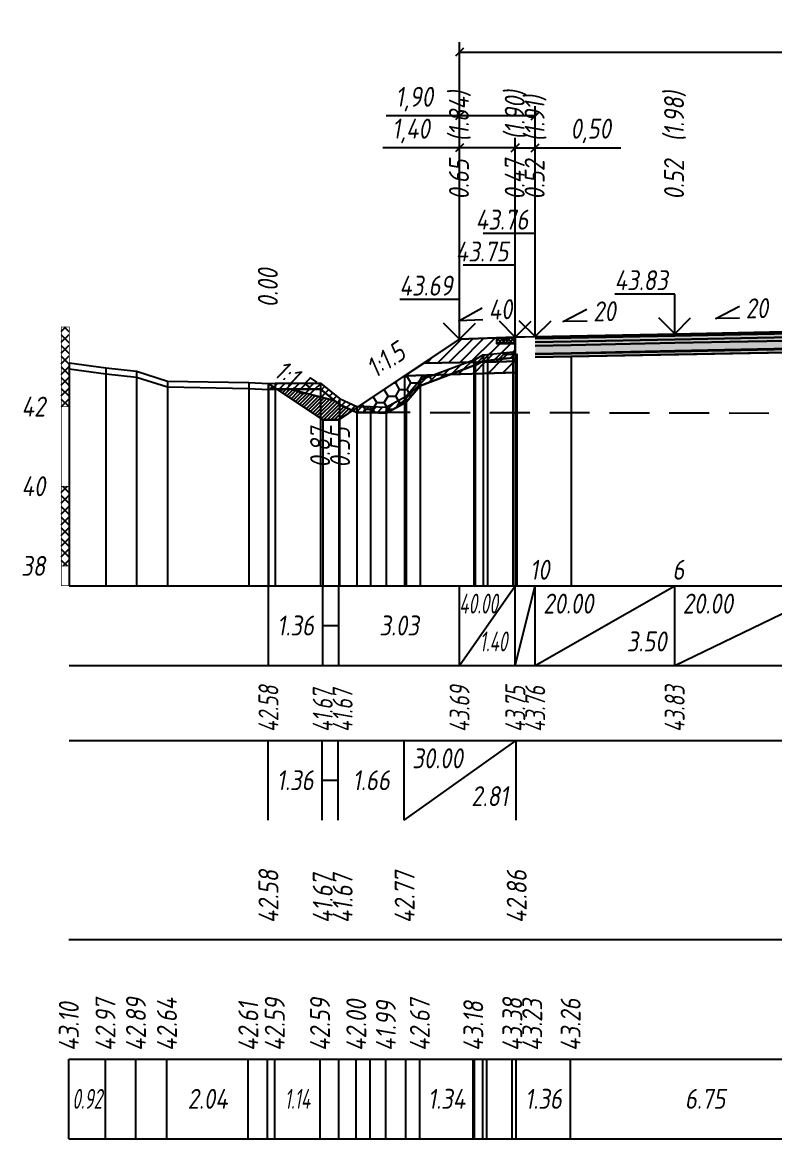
# Model space of a CAD drawing. Extents: x -717 to 1451, y -133302 to 233.
# Drawn here: x -475.5 to -381, y -113636.2 to -113496.1 of the extents above; entities that cross this region are included whole.
import ezdxf
from ezdxf.enums import TextEntityAlignment as Align

# ---------------------------------------------------------------- set-up
doc = ezdxf.new("R2010")
doc.units = 0
doc.linetypes.add('штриховая', pattern=[0.75, 0.5, -0.25])
for name, color, linetype in [('Интерполированный поперечник', 2, 'Continuous'), ('Код_510', 7, 'Continuous'), ('Код_514', 1, 'Continuous'), ('Код_516', 1, 'Continuous'), ('Контур_0', 7, 'Continuous'), ('Контур_2521', 7, 'Continuous'), ('Контур_2564', 7, 'Continuous'), ('Контур_2660', 7, 'Continuous'), ('Контур_2665', 7, 'Continuous'), ('Контур_400', 7, 'Continuous'), ('Контур_508', 7, 'Continuous'), ('Контур_512', 7, 'Continuous'), ('Контур_513', 7, 'Continuous'), ('Контур_818', 7, 'Continuous'), ('Красный поперечник', 1, 'Continuous'), ('Линейка абсолютных высот', 7, 'Continuous'), ('Объём_2501', 7, 'Continuous'), ('Объём_2564', 7, 'Continuous'), ('Объём_2650', 7, 'Continuous'), ('Объём_2660', 7, 'Continuous'), ('Объём_2661', 7, 'Continuous'), ('Объём_2663', 7, 'Continuous'), ('Объём_2664', 7, 'Continuous'), ('Объём_2665', 7, 'Continuous'), ('Объём_2666', 7, 'Continuous'), ('Объём_2753', 7, 'Continuous'), ('Откосы', 7, 'Continuous'), ('Отметки покрытия', 7, 'Continuous'), ('Рабочие отметки', 7, 'Continuous'), ('Рабочие отметки доп.', 7, 'Continuous'), ('Слои выравнивания', 7, 'Continuous'), ('Таблица', 7, 'Continuous'), ('Уклоны проезжей части', 7, 'Continuous'), ('Черный поперечник', 3, 'Continuous')]:
    doc.layers.add(name, color=color, linetype=linetype)
for name, color, linetype, true_color in [('Контур_2540', 2, 'Continuous', 0xffff00), ('Контур_2560', 2, 'Continuous', 0xffff00), ('Контур_2561', 7, 'Continuous', 0xff8040), ('Контур_2562', 3, 'Continuous', 0x00ff00), ('Контур_2563', 7, 'Continuous', 0xff8000), ('Контур_2570', 7, 'Continuous', 0x80ff00), ('Контур_2725', 7, 'Continuous', 0x323232), ('Контур_2736', 4, 'Continuous', 0x00ffff), ('Контур_2737', 4, 'Continuous', 0x00ffff), ('Контур_2738', 4, 'Continuous', 0x00ffff), ('Контур_2739', 4, 'Continuous', 0x00ffff), ('Контур_2741', 4, 'Continuous', 0x00ffff), ('Контур_2742', 4, 'Continuous', 0x00ffff), ('Контур_2743', 4, 'Continuous', 0x00ffff), ('Контур_2744', 7, 'Continuous', 0xa4ffff), ('Контур_2745', 7, 'Continuous', 0xa4ffff), ('Контур_2747', 4, 'Continuous', 0x00ffff), ('Контур_2748', 4, 'Continuous', 0x00ffff), ('Контур_2749', 4, 'Continuous', 0x00ffff), ('Контур_2750', 4, 'Continuous', 0x00ffff), ('Контур_2751', 4, 'Continuous', 0x00ffff), ('Контур_2752', 4, 'Continuous', 0x00ffff), ('Контур_2760', 7, 'Continuous', 0x323232), ('Контур_2761', 7, 'Continuous', 0x323232), ('Контур_2762', 7, 'Continuous', 0x323232), ('Контур_2763', 7, 'Continuous', 0x323232), ('Контур_2764', 7, 'Continuous', 0x323232), ('Контур_2765', 7, 'Continuous', 0x323232), ('Контур_402', 7, 'Continuous', 0xff6464), ('Контур_703', 4, 'Continuous', 0x00ffff), ('Контур_705', 4, 'Continuous', 0x00ffff), ('Контур_707', 4, 'Continuous', 0x00ffff), ('Контур_720', 131, 'Continuous', 0xaaffff), ('Объём_2500', 7, 'Continuous', 0xc0c0c0), ('Объём_2520', 7, 'Continuous', 0x80ffff), ('Объём_2540', 2, 'Continuous', 0xffff00), ('Объём_2560', 2, 'Continuous', 0xffff00), ('Объём_2561', 7, 'Continuous', 0xff8040), ('Объём_2562', 3, 'Continuous', 0x00ff00), ('Объём_2563', 7, 'Continuous', 0xff8000), ('Объём_2570', 7, 'Continuous', 0x80ff00), ('Объём_2600', 7, 'Continuous', 0x808000), ('Объём_2620', 2, 'Continuous', 0xffff00), ('Объём_2746', 2, 'Continuous', 0xffff00)]:
    doc.layers.add(name, color=color, linetype=linetype, true_color=true_color)
doc.styles.get("Standard").update_dxf_attribs({"font": 'txt', "height": 2.5})
doc.styles.add('М', font='romand.shx', dxfattribs={"width": 0.8, "oblique": 10, "height": 2.5})
doc.dimstyles.new('ISO-25', dxfattribs={"dimtxt": 2.5, "dimasz": 2.5, "dimexe": 1.25, "dimexo": 0.625, "dimtad": 1, "dimtxsty": 'Standard', "dimcen": 2.5, "dimadec": 0, "dimazin": 0, "dimtfac": 1, "dimtmove": 0, "dimatfit": 3, "dimfxl": 1, "dimarcsym": 0})
pattern_1 = [(45.0000013, (-549.5837, -16.7938), (-0.6735192404, 0.673519211), []), (135.0000003, (-549.5837, -16.7938), (-0.673519222, -0.67351923), [])]
pattern_2 = [(45, (-549.5837, -16.7938), (-0.898025612, 0.898025612), [])]
pattern_3 = [(0, (-549.5837, -16.79384), (1.42875, 0.8248891935), [0.9525, -1.905]), (120, (-549.5837, -16.79384), (-1.428749997, 0.824889199), [0.9525, -1.905]), (60, (-549.5837, -16.79384), (3e-09, 1.6497783924), [-1.905, 0.9525])]

# ---------------------------------------------------------------- blocks, each defined once
blk = doc.blocks.new('_Oblique')
at = {"color": 0, "linetype": 'ByBlock', "lineweight": -2}
blk.add_line((-0.5, -0.5), (0.5, 0.5), dxfattribs=at)
blk = doc.blocks.new('*D2337')
at = {"color": 0, "lineweight": -2, "transparency": 16777216}
for p, q in [((-420.6, -113535.3), (-420.6, -113510.58)), ((-413.6, -113535.02), (-413.6, -113510.58)), ((-420.6, -113511.83), (-430.23, -113511.83)), ((-413.6, -113511.83), (-420.6, -113511.83))]:
    blk.add_line(p, q, dxfattribs=at)
at = {"layer": 'Defpoints', "color": 0, "transparency": 16777216}
for p in [(-413.6, -113511.83), (-420.6, -113535.92), (-413.6, -113535.64)]:
    blk.add_point(p, dxfattribs=at)
at = {"color": 0, "lineweight": -2, "transparency": 16777216, "rotation": 180}
blk.add_blockref('_Oblique', (-420.6, -113511.83), dxfattribs=at)
at = {"color": 0, "lineweight": -2, "transparency": 16777216}
blk.add_blockref('_Oblique', (-413.6, -113511.83), dxfattribs=at)
at = {"color": 0, "transparency": 16777216, "insert": (-426.69, -113509.71), "char_height": 2.5, "width": 8.75, "attachment_point": 5, "style": 'М'}
blk.add_mtext('1,40', dxfattribs=at)
blk = doc.blocks.new('*D2339')
at = {"color": 0, "lineweight": -2, "transparency": 16777216}
for p, q in [((-413.6, -113535.02), (-413.6, -113510.58)), ((-411.1, -113534.97), (-411.1, -113510.58)), ((-413.6, -113511.83), (-411.1, -113511.83)), ((-411.1, -113511.83), (-400.37, -113511.83))]:
    blk.add_line(p, q, dxfattribs=at)
at = {"layer": 'Defpoints', "color": 0, "transparency": 16777216}
for p in [(-411.1, -113511.83), (-411.1, -113535.59), (-413.6, -113535.64)]:
    blk.add_point(p, dxfattribs=at)
at = {"color": 0, "lineweight": -2, "transparency": 16777216, "rotation": 180}
blk.add_blockref('_Oblique', (-413.6, -113511.83), dxfattribs=at)
at = {"color": 0, "lineweight": -2, "transparency": 16777216}
blk.add_blockref('_Oblique', (-411.1, -113511.83), dxfattribs=at)
at = {"color": 0, "transparency": 16777216, "insert": (-404.13, -113509.71), "char_height": 2.5, "width": 9.1667, "attachment_point": 5, "style": 'М'}
blk.add_mtext('0,50', dxfattribs=at)
blk = doc.blocks.new('*D2342')
at = {"color": 0, "lineweight": -2, "transparency": 16777216}
for p, q in [((-420.6, -113535.3), (-420.6, -113506.58)), ((-411.1, -113534.97), (-411.1, -113506.58)), ((-420.6, -113507.83), (-429.81, -113507.83)), ((-411.1, -113507.83), (-420.6, -113507.83))]:
    blk.add_line(p, q, dxfattribs=at)
at = {"layer": 'Defpoints', "color": 0, "transparency": 16777216}
for p in [(-411.1, -113507.83), (-411.1, -113535.59), (-420.6, -113535.92)]:
    blk.add_point(p, dxfattribs=at)
at = {"color": 0, "lineweight": -2, "transparency": 16777216, "rotation": 180}
blk.add_blockref('_Oblique', (-420.6, -113507.83), dxfattribs=at)
at = {"color": 0, "lineweight": -2, "transparency": 16777216}
blk.add_blockref('_Oblique', (-411.1, -113507.83), dxfattribs=at)
at = {"color": 0, "transparency": 16777216, "insert": (-426.27, -113505.71), "char_height": 2.5, "width": 8.75, "attachment_point": 5, "style": 'М'}
blk.add_mtext('1,90', dxfattribs=at)
blk = doc.blocks.new('*D2343')
at = {"color": 0, "lineweight": -2, "transparency": 16777216}
for p, q in [((-420.6, -113535.3), (-420.6, -113498.58)), ((-313.4, -113535.69), (-313.4, -113498.58)), ((-420.6, -113499.83), (-313.4, -113499.83))]:
    blk.add_line(p, q, dxfattribs=at)
at = {"layer": 'Defpoints', "color": 0, "transparency": 16777216}
for p in [(-313.4, -113499.83), (-420.6, -113535.92), (-313.4, -113536.32)]:
    blk.add_point(p, dxfattribs=at)
at = {"color": 0, "lineweight": -2, "transparency": 16777216, "rotation": 180}
blk.add_blockref('_Oblique', (-420.6, -113499.83), dxfattribs=at)
at = {"color": 0, "lineweight": -2, "transparency": 16777216}
blk.add_blockref('_Oblique', (-313.4, -113499.83), dxfattribs=at)
at = {"color": 0, "transparency": 16777216, "insert": (-367, -113497.71), "char_height": 2.5, "width": 11.6667, "attachment_point": 5, "style": 'М'}
blk.add_mtext('21,44', dxfattribs=at)

msp = doc.modelspace()

# ---------------------------------------------------------------- hatches: boundary and pattern name
h = msp.add_hatch()
h.set_pattern_fill('ANSI37', color=256, scale=0.1)
h.set_pattern_definition([(45, (-414.84806, -113535.87803), (-0.22451, 0.22451), []), (135, (-414.84806, -113535.87803), (-0.22451, -0.22451), [])])
h.paths.add_polyline_path([(-415.947, -113535.672), (-415.947, -113536.378), (-413.598, -113536.381), (-413.598, -113535.578), (-414.848, -113535.878)])
at = {"layer": 'Линейка абсолютных высот'}
h = msp.add_hatch(dxfattribs=at)
h.set_pattern_fill('ANSI37', scale=0.3, style=0)
h.set_pattern_definition(pattern_1)
h.paths.add_polyline_path([(-469.584, -113544.312), (-469.584, -113534.312), (-470.584, -113534.312), (-470.584, -113544.312)])
h = msp.add_hatch(dxfattribs=at)
h.set_pattern_fill('ANSI37', scale=0.3, style=0)
h.set_pattern_definition(pattern_1)
h.paths.add_polyline_path([(-469.584, -113564.312), (-469.584, -113554.312), (-470.584, -113554.312), (-470.584, -113564.312)])
at = {"layer": 'Объём_2563'}
h = msp.add_hatch(dxfattribs=at)
h.set_pattern_fill('ANSI31', color=256, scale=0.3)
h.set_pattern_definition([(45, (-549.5837, -16.7938), (-0.673519209, 0.673519209), [])])
h.paths.add_polyline_path([(-420.598, -113535.858), (-415.947, -113535.672), (-415.948, -113536.378), (-413.598, -113536.381), (-413.598, -113537.728), (-415.098, -113537.758), (-416.016, -113538.676), (-425.098, -113538.858)])
at = {"layer": 'Объём_2570'}
h = msp.add_hatch(dxfattribs=at)
h.set_pattern_fill('ANSI31', color=256, scale=0.2)
h.set_pattern_definition([(45, (-549.5837, -16.79384), (-0.449012806, 0.449012806), [])])
h.paths.add_polyline_path([(-413.425, -113538.929), (-413.925, -113538.179), (-417.103, -113538.529), (-417.642, -113538.58), (-418.654, -113539.155), (-418.82, -113539.173), (-425.53, -113541.7), (-427.293, -113543.748), (-429.788, -113545.124), (-431.774, -113545.043), (-433.506, -113545.068), (-435.679, -113544.065), (-438.054, -113542.118), (-443.737, -113542.118), (-444.584, -113542.179), (-444.584, -113541.429), (-443.737, -113541.368), (-438.054, -113541.368), (-435.679, -113543.315), (-433.506, -113544.318), (-431.774, -113544.293), (-429.788, -113544.374), (-427.293, -113542.998), (-425.53, -113540.95), (-418.82, -113538.423), (-418.654, -113538.405), (-417.642, -113537.83), (-417.103, -113537.779), (-413.925, -113537.429), (-413.425, -113538.179), (-413.425, -113538.019)])
at = {"layer": 'Объём_2600'}
h = msp.add_hatch(dxfattribs=at)
h.set_pattern_fill('ANSI31', color=6, scale=0.4)
h.set_pattern_definition(pattern_2)
h.paths.add_polyline_path([(-413.425, -113540.03), (-421.762, -113540.28), (-418.82, -113539.173), (-418.654, -113539.155), (-417.642, -113538.58), (-417.103, -113538.529), (-413.925, -113538.179), (-413.425, -113538.929)])
h = msp.add_hatch(dxfattribs=at)
h.set_pattern_fill('HONEY', color=5, scale=0.3)
h.set_pattern_definition(pattern_3)
h.paths.add_polyline_path([(-425.53, -113541.7), (-427.293, -113543.748), (-429.788, -113545.124), (-431.774, -113545.043), (-433.506, -113545.068), (-434.042, -113544.821), (-427.489, -113540.452), (-421.762, -113540.28)])
h = msp.add_hatch(dxfattribs=at)
h.set_pattern_fill('HONEY', color=5, scale=0.3)
h.set_pattern_definition(pattern_3)
h.paths.add_polyline_path([(-443.737, -113542.118), (-444.584, -113542.179), (-444.584, -113541.429), (-443.55, -113542.118)])
h = msp.add_hatch(dxfattribs=at)
h.set_pattern_fill('ANSI31', color=6, scale=0.4)
h.set_pattern_definition(pattern_2)
h.paths.add_polyline_path([(-438.054, -113542.118), (-436.32, -113543.539), (-441.886, -113542.118)])
at = {"layer": 'Объём_2620'}
h = msp.add_hatch(dxfattribs=at)
h.set_pattern_fill('ANSI31', color=2, scale=0.1)
h.set_pattern_definition([(45, (-549.58368, -16.79384), (-0.224506403, 0.224506403), [])])
h.paths.add_polyline_path([(-435.769, -113545.972), (-437.769, -113545.972), (-443.55, -113542.118), (-441.886, -113542.118), (-436.32, -113543.539), (-435.679, -113544.065), (-434.042, -113544.821)])
at = {"layer": 'Слои выравнивания'}
for color, points in [(2, [(-411.098, -113535.528), (-411.098, -113535.778), (-372.848, -113535.013), (-372.848, -113534.763)]), (3, [(-411.098, -113535.778), (-411.098, -113536.228), (-372.848, -113535.463), (-372.848, -113535.013)]), (4, [(-411.098, -113536.228), (-411.098, -113536.678), (-372.848, -113535.913), (-372.848, -113535.463)]), (5, [(-411.098, -113536.678), (-411.098, -113537.678), (-372.848, -113536.913), (-372.848, -113535.913)]), (7, [(-411.098, -113537.678), (-411.098, -113537.728), (-372.848, -113536.963), (-372.848, -113536.913)]), (6, [(-411.098, -113537.728), (-411.098, -113538.124), (-406.606, -113538.019), (-372.848, -113537.411), (-372.848, -113536.963)])]:
    msp.add_hatch(color=color, dxfattribs=at).paths.add_polyline_path(points)

# ---------------------------------------------------------------- linework, layer by layer
msp.add_lwpolyline([(-415.947, -113535.672), (-415.947, -113536.378), (-413.598, -113536.381), (-413.598, -113535.578), (-414.848, -113535.878), (-415.947, -113535.672)])
at = {"layer": 'Интерполированный поперечник', "linetype": 'штриховая', "ltscale": 10, "flags": 128}
msp.add_lwpolyline([(-431.777, -113545.021), (-275.65, -113545.319)], dxfattribs=at)
at = {"layer": 'Код_510'}
for p, q in [((-469.638, -113636.215), (-469.638, -113626.215)), ((-465.037, -113636.215), (-465.037, -113626.215)), ((-461.213, -113636.215), (-461.213, -113626.215)), ((-457.32, -113636.215), (-457.32, -113626.215)), ((-447.111, -113636.215), (-447.111, -113626.215)), ((-444.692, -113636.215), (-444.692, -113626.215)), ((-443.791, -113636.215), (-443.791, -113626.215)), ((-438.109, -113636.215), (-438.109, -113626.215)), ((-435.733, -113636.215), (-435.733, -113626.215)), ((-433.561, -113636.215), (-433.561, -113626.215)), ((-431.829, -113636.215), (-431.829, -113626.215)), ((-429.843, -113636.215), (-429.843, -113626.215)), ((-427.347, -113636.215), (-427.347, -113626.215)), ((-425.584, -113636.215), (-425.584, -113626.215)), ((-418.874, -113636.215), (-418.874, -113626.215)), ((-418.709, -113636.215), (-418.709, -113626.215)), ((-417.697, -113636.215), (-417.697, -113626.215)), ((-417.158, -113636.215), (-417.158, -113626.215)), ((-413.979, -113636.215), (-413.979, -113626.215)), ((-413.479, -113636.215), (-413.479, -113626.215)), ((-406.66, -113636.215), (-406.66, -113626.215))]:
    msp.add_line(p, q, dxfattribs=at)
at = {"layer": 'Код_514'}
for p, q in [((-444.584, -113576.794), (-444.584, -113566.794)), ((-437.769, -113576.794), (-437.769, -113566.794)), ((-435.769, -113576.794), (-435.769, -113566.794)), ((-420.598, -113576.794), (-420.598, -113566.794)), ((-420.598, -113576.794), (-413.598, -113566.794)), ((-413.598, -113576.794), (-413.598, -113566.794)), ((-413.598, -113576.794), (-411.098, -113566.794)), ((-411.098, -113576.794), (-411.098, -113566.794)), ((-411.098, -113576.794), (-393.598, -113566.794)), ((-393.598, -113576.794), (-393.598, -113566.794)), ((-393.598, -113576.794), (-372.848, -113566.794)), ((-437.769, -113571.794), (-435.769, -113571.794))]:
    msp.add_line(p, q, dxfattribs=at)
at = {"layer": 'Код_516'}
for p, q in [((-444.638, -113596.215), (-444.638, -113586.215)), ((-437.823, -113596.215), (-437.823, -113586.215)), ((-435.823, -113596.215), (-435.823, -113586.215)), ((-427.544, -113596.215), (-427.544, -113586.215)), ((-427.544, -113596.215), (-413.479, -113586.215)), ((-413.479, -113596.215), (-413.479, -113586.215)), ((-437.823, -113591.215), (-435.823, -113591.215))]:
    msp.add_line(p, q, dxfattribs=at)
at = {"layer": 'Контур_0', "flags": 128}
for points in [[(-420.598, -113535.858), (-433.283, -113544.315), (-433.283, -113544.315), (-433.283, -113544.315), (-433.283, -113544.315), (-433.283, -113544.315), (-433.283, -113544.315), (-433.283, -113544.315), (-433.283, -113544.315), (-433.283, -113544.315), (-433.283, -113544.315), (-433.283, -113544.315), (-433.283, -113544.315), (-433.283, -113544.315), (-433.283, -113544.315), (-435.769, -113545.972), (-437.769, -113545.972), (-444.584, -113541.429), (-444.584, -113541.429), (-444.584, -113541.429), (-444.584, -113541.429), (-444.584, -113541.429), (-444.584, -113541.429), (-444.584, -113541.429), (-444.584, -113541.429), (-444.584, -113541.429), (-444.584, -113541.429), (-444.584, -113541.429), (-444.584, -113541.429), (-444.584, -113541.429)], [(-420.598, -113535.858), (-433.283, -113544.315), (-433.283, -113544.315), (-433.283, -113544.315), (-433.283, -113544.315), (-433.283, -113544.315), (-433.283, -113544.315), (-433.283, -113544.315), (-433.283, -113544.315), (-433.283, -113544.315), (-433.283, -113544.315), (-433.283, -113544.315), (-433.283, -113544.315), (-433.283, -113544.315), (-433.283, -113544.315), (-435.769, -113545.972)], [(-425.098, -113538.858), (-416.016, -113538.676), (-415.098, -113537.758), (-413.598, -113537.728)], [(-415.098, -113537.758), (-413.425, -113537.725), (-413.425, -113538.625), (-416.016, -113538.676), (-415.098, -113537.758), (-415.098, -113537.758)]]:
    msp.add_lwpolyline(points, dxfattribs=at)
at = {"layer": 'Контур_2521', "color": 250, "flags": 128}
msp.add_lwpolyline([(-415.557, -113538.217), (-413.425, -113538.175)], dxfattribs=at)
at = {"layer": 'Контур_2540', "flags": 128}
msp.add_lwpolyline([(-416.016, -113538.676), (-413.425, -113538.625), (-413.425, -113540.03), (-427.489, -113540.452), (-425.098, -113538.858), (-416.016, -113538.676), (-416.016, -113538.676)], dxfattribs=at)
at = {"layer": 'Контур_2560', "flags": 128}
msp.add_lwpolyline([(-420.598, -113535.858), (-420.598, -113535.858), (-420.598, -113535.858), (-413.598, -113535.578)], dxfattribs=at)
at = {"layer": 'Контур_2561', "flags": 128}
msp.add_lwpolyline([(-413.598, -113535.578), (-413.598, -113535.578), (-420.598, -113535.858), (-420.598, -113535.858), (-413.598, -113535.578)], dxfattribs=at)
at = {"layer": 'Контур_2562', "flags": 128}
msp.add_lwpolyline([(-420.598, -113535.858), (-420.598, -113535.858), (-420.598, -113535.858), (-420.598, -113535.858), (-420.598, -113535.858)], dxfattribs=at)
at = {"layer": 'Контур_2563', "flags": 128}
msp.add_lwpolyline([(-420.598, -113535.858), (-413.598, -113535.578), (-413.598, -113537.728), (-415.098, -113537.758), (-416.016, -113538.676), (-425.098, -113538.858), (-420.598, -113535.858), (-420.598, -113535.858)], dxfattribs=at)
at = {"layer": 'Контур_2564', "flags": 128}
msp.add_lwpolyline([(-420.598, -113535.858), (-413.598, -113535.578)], dxfattribs=at)
at = {"layer": 'Контур_2570', "flags": 128}
msp.add_lwpolyline([(-469.584, -113539.576), (-464.982, -113540.21), (-461.159, -113540.635), (-457.265, -113541.85), (-447.057, -113542.026), (-444.638, -113542.182), (-443.737, -113542.118), (-438.054, -113542.118), (-435.679, -113544.065), (-433.506, -113545.068), (-431.774, -113545.043), (-429.788, -113545.124), (-427.293, -113543.748), (-425.53, -113541.7), (-418.82, -113539.173), (-418.654, -113539.155), (-417.642, -113538.58), (-417.642, -113538.58), (-417.103, -113538.529), (-413.925, -113538.179), (-413.425, -113538.929)], dxfattribs=at)
at = {"layer": 'Контур_2660', "flags": 128}
msp.add_lwpolyline([(-427.489, -113540.452), (-413.425, -113540.03)], dxfattribs=at)
at = {"layer": 'Контур_2665', "flags": 128}
msp.add_lwpolyline([(-420.598, -113535.858), (-420.598, -113535.858)], dxfattribs=at)
at = {"layer": 'Контур_2725', "flags": 128}
msp.add_lwpolyline([(-411.098, -113538.124), (-406.606, -113538.019), (-393.598, -113537.785), (-372.848, -113537.411), (-363.765, -113537.247), (-356.44, -113537.416), (-352.098, -113537.506), (-334.598, -113537.868), (-331.073, -113537.941), (-331.069, -113537.941)], dxfattribs=at)
at = {"layer": 'Контур_2736', "flags": 128}
for points in [[(-420.598, -113535.858), (-433.283, -113544.315)], [(-433.283, -113544.315), (-435.769, -113545.972)]]:
    msp.add_lwpolyline(points, dxfattribs=at)
at = {"layer": 'Контур_2737', "flags": 128}
msp.add_lwpolyline([(-433.283, -113544.315), (-433.283, -113544.315)], dxfattribs=at)
at = {"layer": 'Контур_2738', "flags": 128}
msp.add_lwpolyline([(-433.283, -113544.315), (-433.283, -113544.315)], dxfattribs=at)
at = {"layer": 'Контур_2739', "flags": 128}
msp.add_lwpolyline([(-433.283, -113544.315), (-433.283, -113544.315)], dxfattribs=at)
at = {"layer": 'Контур_2741', "flags": 128}
msp.add_lwpolyline([(-444.584, -113541.429), (-444.584, -113541.429)], dxfattribs=at)
at = {"layer": 'Контур_2742', "flags": 128}
msp.add_lwpolyline([(-444.584, -113541.429), (-444.584, -113541.429)], dxfattribs=at)
at = {"layer": 'Контур_2743', "flags": 128}
msp.add_lwpolyline([(-444.584, -113541.429), (-444.584, -113541.429)], dxfattribs=at)
at = {"layer": 'Контур_2744', "flags": 128}
msp.add_lwpolyline([(-444.584, -113541.429), (-444.584, -113541.429)], dxfattribs=at)
msp.add_lwpolyline([(-444.584, -113541.429), (-444.584, -113541.429)], dxfattribs=at)
msp.add_lwpolyline([(-444.584, -113541.429), (-444.584, -113541.429)], dxfattribs=at)
msp.add_lwpolyline([(-444.584, -113541.429), (-444.584, -113541.429)], dxfattribs=at)
msp.add_lwpolyline([(-444.584, -113541.429), (-444.584, -113541.429)], dxfattribs=at)
msp.add_lwpolyline([(-444.584, -113541.429), (-444.584, -113541.429)], dxfattribs=at)
at = {"layer": 'Контур_2745', "flags": 128}
msp.add_lwpolyline([(-433.283, -113544.315), (-433.283, -113544.315)], dxfattribs=at)
msp.add_lwpolyline([(-433.283, -113544.315), (-433.283, -113544.315)], dxfattribs=at)
msp.add_lwpolyline([(-433.283, -113544.315), (-433.283, -113544.315)], dxfattribs=at)
msp.add_lwpolyline([(-433.283, -113544.315), (-433.283, -113544.315)], dxfattribs=at)
msp.add_lwpolyline([(-433.283, -113544.315), (-433.283, -113544.315)], dxfattribs=at)
msp.add_lwpolyline([(-433.283, -113544.315), (-433.283, -113544.315)], dxfattribs=at)
at = {"layer": 'Контур_2747', "flags": 128}
msp.add_lwpolyline([(-433.283, -113544.315), (-433.283, -113544.315)], dxfattribs=at)
at = {"layer": 'Контур_2748', "flags": 128}
msp.add_lwpolyline([(-433.283, -113544.315), (-433.283, -113544.315)], dxfattribs=at)
at = {"layer": 'Контур_2749', "flags": 128}
msp.add_lwpolyline([(-433.283, -113544.315), (-433.283, -113544.315)], dxfattribs=at)
at = {"layer": 'Контур_2750', "flags": 128}
msp.add_lwpolyline([(-444.584, -113541.429), (-444.584, -113541.429)], dxfattribs=at)
at = {"layer": 'Контур_2751', "flags": 128}
msp.add_lwpolyline([(-444.584, -113541.429), (-444.584, -113541.429)], dxfattribs=at)
at = {"layer": 'Контур_2752', "flags": 128}
msp.add_lwpolyline([(-444.584, -113541.429), (-444.584, -113541.429)], dxfattribs=at)
at = {"layer": 'Контур_2760', "flags": 128}
msp.add_lwpolyline([(-413.425, -113535.575), (-411.098, -113535.528), (-406.606, -113535.438), (-393.598, -113535.178), (-372.848, -113534.763), (-363.765, -113534.945), (-356.44, -113535.091), (-352.098, -113535.178), (-334.598, -113535.528), (-331.073, -113535.599), (-328.573, -113535.649)], dxfattribs=at)
at = {"layer": 'Контур_2761', "flags": 128}
msp.add_lwpolyline([(-411.098, -113535.778), (-406.606, -113535.688), (-393.598, -113535.428), (-372.848, -113535.013), (-363.765, -113535.195), (-356.44, -113535.341), (-352.098, -113535.428), (-334.598, -113535.778), (-331.073, -113535.849), (-331.069, -113535.849)], dxfattribs=at)
at = {"layer": 'Контур_2762', "flags": 128}
msp.add_lwpolyline([(-411.098, -113536.228), (-406.606, -113536.138), (-393.598, -113535.878), (-372.848, -113535.463), (-363.765, -113535.645), (-356.44, -113535.791), (-352.098, -113535.878), (-334.598, -113536.228), (-331.073, -113536.299), (-331.069, -113536.299)], dxfattribs=at)
at = {"layer": 'Контур_2763', "flags": 128}
msp.add_lwpolyline([(-411.098, -113536.678), (-406.606, -113536.588), (-393.598, -113536.328), (-372.848, -113535.913), (-363.765, -113536.095), (-356.44, -113536.241), (-352.098, -113536.328), (-334.598, -113536.678), (-331.073, -113536.749), (-331.069, -113536.749)], dxfattribs=at)
at = {"layer": 'Контур_2764', "flags": 128}
msp.add_lwpolyline([(-411.098, -113537.678), (-406.606, -113537.588), (-393.598, -113537.328), (-372.848, -113536.913), (-363.765, -113537.095), (-356.44, -113537.241), (-352.098, -113537.328), (-334.598, -113537.678), (-331.073, -113537.749), (-331.069, -113537.749)], dxfattribs=at)
at = {"layer": 'Контур_2765', "flags": 128}
msp.add_lwpolyline([(-411.098, -113537.728), (-406.606, -113537.638), (-393.598, -113537.378), (-372.848, -113536.963), (-363.765, -113537.145), (-356.44, -113537.291), (-352.098, -113537.378), (-334.598, -113537.728), (-331.073, -113537.799), (-331.069, -113537.799)], dxfattribs=at)
at = {"layer": 'Контур_400', "flags": 128}
msp.add_lwpolyline([(-413.598, -113535.578), (-411.098, -113535.528), (-411.098, -113535.528), (-411.098, -113535.528), (-411.098, -113535.528), (-411.098, -113535.528), (-411.098, -113535.528), (-393.598, -113535.178), (-372.848, -113534.763)], dxfattribs=at)
at = {"layer": 'Контур_402', "flags": 128}
for points in [[(-411.098, -113538.124), (-406.606, -113538.019), (-372.848, -113537.411), (-363.765, -113537.247), (-356.44, -113537.416), (-331.069, -113537.941)], [(-427.489, -113540.452), (-413.598, -113540.036)]]:
    msp.add_lwpolyline(points, dxfattribs=at)
at = {"layer": 'Контур_508', "flags": 128}
for points in [[(-411.098, -113538.124), (-406.606, -113538.019), (-372.848, -113537.411), (-363.765, -113537.247), (-356.44, -113537.416), (-331.069, -113537.941)], [(-444.584, -113541.429), (-437.769, -113545.972), (-435.769, -113545.972), (-427.489, -113540.452), (-413.598, -113540.036)]]:
    msp.add_lwpolyline(points, dxfattribs=at)
at = {"layer": 'Контур_512', "flags": 128}
msp.add_lwpolyline([(-444.584, -113541.429), (-437.769, -113545.972), (-435.769, -113545.972), (-427.489, -113540.452), (-413.425, -113540.03)], dxfattribs=at)
at = {"layer": 'Контур_513', "flags": 128}
for points in [[(-411.098, -113538.124), (-406.606, -113538.019), (-372.848, -113537.411), (-363.765, -113537.247), (-356.44, -113537.416), (-331.069, -113537.941)], [(-444.584, -113541.429), (-437.769, -113545.972), (-435.769, -113545.972), (-427.489, -113540.452), (-413.598, -113540.036)]]:
    msp.add_lwpolyline(points, dxfattribs=at)
at = {"layer": 'Контур_703', "flags": 128}
msp.add_lwpolyline([(-420.598, -113535.858), (-433.283, -113544.315)], dxfattribs=at)
at = {"layer": 'Контур_705', "flags": 128}
msp.add_lwpolyline([(-433.283, -113544.315), (-433.283, -113544.315)], dxfattribs=at)
at = {"layer": 'Контур_707', "flags": 128}
msp.add_lwpolyline([(-437.769, -113545.972), (-444.584, -113541.429)], dxfattribs=at)
at = {"layer": 'Контур_720', "flags": 128}
msp.add_lwpolyline([(-435.769, -113545.972), (-437.769, -113545.972)], dxfattribs=at)
at = {"layer": 'Контур_818', "flags": 128}
msp.add_lwpolyline([(-444.584, -113542.179), (-443.737, -113542.118), (-438.054, -113542.118), (-435.679, -113544.065), (-433.506, -113545.068), (-431.774, -113545.043), (-429.788, -113545.124), (-427.293, -113543.748), (-425.53, -113541.7), (-418.82, -113539.173), (-418.654, -113539.155), (-417.642, -113538.58), (-417.642, -113538.58), (-417.103, -113538.529), (-413.925, -113538.179), (-413.425, -113538.929)], dxfattribs=at)
at = {"layer": 'Красный поперечник'}
for p, q in [((-420.598, -113535.858), (-413.598, -113535.578)), ((-413.598, -113535.578), (-411.098, -113535.528)), ((-411.098, -113535.528), (-393.598, -113535.178)), ((-393.598, -113535.178), (-372.848, -113534.763)), ((-435.769, -113545.972), (-420.598, -113535.858)), ((-427.489, -113540.452), (-427.489, -113566.794)), ((-413.425, -113540.03), (-413.425, -113566.794)), ((-444.584, -113541.429), (-444.584, -113566.794)), ((-444.584, -113541.429), (-437.769, -113545.972)), ((-437.769, -113545.972), (-437.769, -113566.794)), ((-437.769, -113545.972), (-435.769, -113545.972)), ((-435.769, -113545.972), (-435.769, -113566.794))]:
    msp.add_line(p, q, dxfattribs=at)
at = {"layer": 'Линейка абсолютных высот', "color": 7, "const_width": 0.1, "flags": 128}
for points in [[(-469.584, -113544.312), (-469.584, -113534.312), (-470.584, -113534.312), (-470.584, -113544.312), (-469.584, -113544.312)], [(-469.584, -113554.312), (-469.584, -113544.312), (-470.584, -113544.312), (-470.584, -113554.312), (-469.584, -113554.312)], [(-469.584, -113564.312), (-469.584, -113554.312), (-470.584, -113554.312), (-470.584, -113564.312), (-469.584, -113564.312)], [(-469.584, -113566.794), (-469.584, -113564.312), (-470.584, -113564.312), (-470.584, -113566.794), (-469.584, -113566.794)]]:
    msp.add_lwpolyline(points, dxfattribs=at)
at = {"layer": 'Объём_2500', "flags": 128}
msp.add_lwpolyline([(-413.598, -113537.728), (-413.598, -113535.578)], dxfattribs=at)
at = {"layer": 'Объём_2501', "flags": 128}
msp.add_lwpolyline([(-413.598, -113535.578), (-411.098, -113535.528), (-411.098, -113535.528), (-411.098, -113535.528), (-411.098, -113535.528), (-411.098, -113535.528), (-411.098, -113535.528), (-393.598, -113535.178), (-372.848, -113534.763)], dxfattribs=at)
at = {"layer": 'Объём_2520', "color": 250, "flags": 128}
msp.add_lwpolyline([(-415.098, -113537.758), (-413.425, -113537.725), (-413.425, -113538.625), (-416.016, -113538.676), (-415.098, -113537.758), (-415.098, -113537.758)], dxfattribs=at)
at = {"layer": 'Объём_2540', "flags": 128}
msp.add_lwpolyline([(-416.016, -113538.676), (-413.425, -113538.625), (-413.425, -113540.03), (-427.489, -113540.452), (-425.098, -113538.858), (-416.016, -113538.676), (-416.016, -113538.676)], dxfattribs=at)
at = {"layer": 'Объём_2560', "flags": 128}
msp.add_lwpolyline([(-420.598, -113535.858), (-420.598, -113535.858), (-420.598, -113535.858), (-413.598, -113535.578)], dxfattribs=at)
at = {"layer": 'Объём_2561', "flags": 128}
msp.add_lwpolyline([(-413.598, -113535.578), (-413.598, -113535.578), (-420.598, -113535.858), (-420.598, -113535.858), (-413.598, -113535.578)], dxfattribs=at)
at = {"layer": 'Объём_2562', "flags": 128}
msp.add_lwpolyline([(-420.598, -113535.858), (-420.598, -113535.858), (-420.598, -113535.858), (-420.598, -113535.858), (-420.598, -113535.858)], dxfattribs=at)
at = {"layer": 'Объём_2563', "color": 250, "flags": 128}
msp.add_lwpolyline([(-420.598, -113535.858), (-415.947, -113535.672), (-415.948, -113536.378), (-413.598, -113536.381), (-413.598, -113537.728), (-415.098, -113537.758), (-416.016, -113538.676), (-425.098, -113538.858), (-420.598, -113535.858), (-420.598, -113535.858)], dxfattribs=at)
at = {"layer": 'Объём_2564', "flags": 128}
msp.add_lwpolyline([(-420.598, -113535.858), (-413.598, -113535.578)], dxfattribs=at)
at = {"layer": 'Объём_2570', "flags": 128}
msp.add_lwpolyline([(-413.425, -113538.929), (-413.425, -113538.929), (-413.425, -113538.929), (-413.925, -113538.179), (-417.103, -113538.529), (-417.642, -113538.58), (-418.654, -113539.155), (-418.82, -113539.173), (-425.53, -113541.7), (-427.293, -113543.748), (-429.788, -113545.124), (-431.774, -113545.043), (-433.506, -113545.068), (-435.679, -113544.065), (-438.054, -113542.118), (-443.737, -113542.118), (-444.584, -113542.179), (-444.584, -113541.429), (-443.737, -113541.368), (-438.054, -113541.368), (-435.679, -113543.315), (-433.506, -113544.318), (-431.774, -113544.293), (-429.788, -113544.374), (-427.293, -113542.998), (-425.53, -113540.95), (-418.82, -113538.423), (-418.654, -113538.405), (-417.642, -113537.83), (-417.103, -113537.779), (-413.925, -113537.429), (-413.425, -113538.179), (-413.425, -113538.019), (-413.425, -113538.019), (-413.425, -113538.929), (-413.425, -113538.929)], dxfattribs=at)
at = {"layer": 'Объём_2600', "color": 5, "flags": 128}
for points in [[(-425.53, -113541.7), (-427.293, -113543.748), (-429.788, -113545.124), (-431.774, -113545.043), (-433.506, -113545.068), (-434.042, -113544.821), (-427.489, -113540.452), (-421.762, -113540.28), (-425.53, -113541.7), (-425.53, -113541.7)], [(-443.737, -113542.118), (-444.584, -113542.179), (-444.584, -113541.429), (-443.55, -113542.118), (-443.737, -113542.118), (-443.737, -113542.118)]]:
    msp.add_lwpolyline(points, dxfattribs=at)
at = {"layer": 'Объём_2620', "flags": 128}
msp.add_lwpolyline([(-435.769, -113545.972), (-437.769, -113545.972), (-443.55, -113542.118), (-441.886, -113542.118), (-436.32, -113543.539), (-435.679, -113544.065), (-434.042, -113544.821), (-435.769, -113545.972), (-435.769, -113545.972)], dxfattribs=at)
at = {"layer": 'Объём_2650', "color": 6, "flags": 128}
for points in [[(-413.425, -113540.03), (-421.762, -113540.28), (-418.82, -113539.173), (-418.654, -113539.155), (-417.642, -113538.58), (-417.103, -113538.529), (-413.925, -113538.179), (-413.425, -113538.929), (-413.425, -113540.03), (-413.425, -113540.03)], [(-438.054, -113542.118), (-436.32, -113543.539), (-441.886, -113542.118), (-438.054, -113542.118), (-438.054, -113542.118)]]:
    msp.add_lwpolyline(points, dxfattribs=at)
at = {"layer": 'Объём_2660', "flags": 128}
msp.add_lwpolyline([(-427.489, -113540.452), (-413.425, -113540.03)], dxfattribs=at)
at = {"layer": 'Объём_2661', "flags": 128}
msp.add_lwpolyline([(-420.598, -113535.858), (-433.283, -113544.315)], dxfattribs=at)
at = {"layer": 'Объём_2663', "flags": 128}
for points in [[(-437.769, -113545.972), (-444.584, -113541.429)], [(-433.283, -113544.315), (-435.769, -113545.972)]]:
    msp.add_lwpolyline(points, dxfattribs=at)
at = {"layer": 'Объём_2664', "flags": 128}
msp.add_lwpolyline([(-435.769, -113545.972), (-437.769, -113545.972)], dxfattribs=at)
at = {"layer": 'Объём_2665', "flags": 128}
msp.add_lwpolyline([(-420.598, -113535.858), (-420.598, -113535.858)], dxfattribs=at)
at = {"layer": 'Объём_2666', "flags": 128}
msp.add_lwpolyline([(-420.598, -113535.858), (-433.283, -113544.315)], dxfattribs=at)
at = {"layer": 'Объём_2746', "flags": 128}
msp.add_lwpolyline([(-418.654, -113539.155), (-417.642, -113538.58), (-417.103, -113538.529), (-413.925, -113538.179), (-413.425, -113538.929), (-413.425, -113540.03), (-421.762, -113540.28), (-418.82, -113539.173), (-418.654, -113539.155), (-418.654, -113539.155)], dxfattribs=at)
at = {"layer": 'Объём_2753', "flags": 128}
msp.add_lwpolyline([(-413.425, -113535.575), (-413.425, -113535.575)], dxfattribs=at)
at = {"layer": 'Откосы', "color": 1, "flags": 128}
for points in [[(-417.694, -113533.409), (-420.692, -113533.529), (-417.754, -113531.911)], [(-404.574, -113533.586), (-407.573, -113533.646), (-404.604, -113532.087)], [(-385.449, -113533.204), (-388.448, -113533.264), (-385.479, -113531.704)]]:
    msp.add_lwpolyline(points, dxfattribs=at)
at = {"layer": 'Отметки покрытия', "color": 1}
for p, q in [((-411.098, -113522.578), (-417.648, -113522.578)), ((-411.098, -113535.528), (-411.098, -113522.578)), ((-413.598, -113526.578), (-420.148, -113526.578)), ((-413.598, -113535.578), (-413.598, -113526.578)), ((-420.598, -113530.858), (-428.098, -113530.858)), ((-420.598, -113535.858), (-420.598, -113530.858)), ((-393.598, -113530.178), (-401.098, -113530.178)), ((-393.598, -113535.178), (-393.598, -113530.178)), ((-420.598, -113535.858), (-422.598, -113533.858)), ((-420.598, -113535.858), (-418.598, -113533.858)), ((-413.598, -113535.578), (-415.598, -113533.578)), ((-413.598, -113535.578), (-411.598, -113533.578)), ((-411.098, -113535.528), (-413.098, -113533.528)), ((-411.098, -113535.528), (-409.098, -113533.528)), ((-393.598, -113535.178), (-395.598, -113533.178)), ((-393.598, -113535.178), (-391.598, -113533.178))]:
    msp.add_line(p, q, dxfattribs=at)
at = {"layer": 'Слои выравнивания'}
msp.add_line((-413.598, -113535.578), (-413.598, -113566.794), dxfattribs=at)
at = {"layer": 'Слои выравнивания', "color": 2, "flags": 128}
msp.add_lwpolyline([(-411.098, -113535.528), (-406.606, -113535.438), (-393.598, -113535.178), (-372.848, -113534.763), (-372.848, -113535.013), (-393.598, -113535.428), (-406.606, -113535.688), (-411.098, -113535.778)], dxfattribs=at)
at = {"layer": 'Слои выравнивания', "color": 3, "flags": 128}
msp.add_lwpolyline([(-411.098, -113535.778), (-406.606, -113535.688), (-393.598, -113535.428), (-372.848, -113535.013), (-372.848, -113535.463), (-393.598, -113535.878), (-406.606, -113536.138), (-411.098, -113536.228)], dxfattribs=at)
at = {"layer": 'Слои выравнивания', "color": 4, "flags": 128}
msp.add_lwpolyline([(-411.098, -113536.228), (-406.606, -113536.138), (-393.598, -113535.878), (-372.848, -113535.463), (-372.848, -113535.913), (-393.598, -113536.328), (-406.606, -113536.588), (-411.098, -113536.678)], dxfattribs=at)
at = {"layer": 'Слои выравнивания', "color": 5, "flags": 128}
msp.add_lwpolyline([(-411.098, -113536.678), (-406.606, -113536.588), (-393.598, -113536.328), (-372.848, -113535.913), (-372.848, -113536.913), (-393.598, -113537.328), (-406.606, -113537.588), (-411.098, -113537.678)], dxfattribs=at)
at = {"layer": 'Слои выравнивания', "color": 7, "flags": 128}
msp.add_lwpolyline([(-411.098, -113537.678), (-406.606, -113537.588), (-393.598, -113537.328), (-372.848, -113536.913), (-372.848, -113536.963), (-393.598, -113537.378), (-406.606, -113537.638), (-411.098, -113537.728)], dxfattribs=at)
at = {"layer": 'Слои выравнивания', "color": 6, "flags": 128}
msp.add_lwpolyline([(-411.098, -113537.728), (-406.606, -113537.638), (-393.598, -113537.378), (-372.848, -113536.963), (-372.848, -113537.411), (-393.598, -113537.785), (-406.606, -113538.019), (-411.098, -113538.124)], dxfattribs=at)
at = {"layer": 'Таблица'}
for p, q in [((-469.584, -113566.794), (-268.332, -113566.794)), ((-469.584, -113576.794), (-268.332, -113576.794)), ((-469.584, -113586.215), (-268.332, -113586.215)), ((-469.638, -113611.215), (-268.386, -113611.215)), ((-469.638, -113626.215), (-268.386, -113626.215)), ((-469.638, -113636.215), (-268.386, -113636.215))]:
    msp.add_line(p, q, dxfattribs=at)
at = {"layer": 'Черный поперечник', "color": 7}
for p, q in [((-418.82, -113538.423), (-418.82, -113566.794)), ((-418.654, -113538.405), (-418.654, -113566.794)), ((-417.642, -113537.83), (-417.642, -113566.794)), ((-417.103, -113537.779), (-417.103, -113566.794)), ((-413.925, -113537.429), (-413.925, -113566.794)), ((-413.425, -113538.179), (-413.425, -113566.794)), ((-406.606, -113538.019), (-406.606, -113566.794)), ((-469.584, -113538.826), (-469.584, -113566.794)), ((-464.982, -113539.46), (-464.982, -113566.794)), ((-461.159, -113539.885), (-461.159, -113566.794)), ((-457.265, -113541.1), (-457.265, -113566.794)), ((-425.53, -113540.95), (-425.53, -113566.794)), ((-447.057, -113541.276), (-447.057, -113566.794)), ((-444.638, -113541.432), (-444.638, -113566.794)), ((-443.737, -113541.368), (-443.737, -113566.794)), ((-438.054, -113541.368), (-438.054, -113566.794)), ((-435.679, -113543.315), (-435.679, -113566.794)), ((-427.293, -113542.998), (-427.293, -113566.794)), ((-433.506, -113544.318), (-433.506, -113566.794)), ((-431.774, -113544.293), (-431.774, -113566.794)), ((-429.788, -113544.374), (-429.788, -113566.794))]:
    msp.add_line(p, q, dxfattribs=at)
at = {"layer": 'Черный поперечник', "flags": 128}
for points in [[(-469.584, -113538.826), (-464.982, -113539.46), (-461.159, -113539.885), (-457.265, -113541.1), (-447.057, -113541.276), (-444.638, -113541.432), (-443.737, -113541.368), (-438.054, -113541.368), (-435.679, -113543.315), (-433.506, -113544.318), (-431.774, -113544.293), (-429.788, -113544.374), (-427.293, -113542.998), (-425.53, -113540.95), (-418.82, -113538.423), (-418.654, -113538.405), (-417.642, -113537.83), (-417.103, -113537.779), (-413.925, -113537.429), (-413.598, -113537.919)], [(-411.098, -113538.124), (-406.606, -113538.019), (-372.848, -113537.411), (-363.765, -113537.247), (-356.44, -113537.416), (-331.069, -113537.941)]]:
    msp.add_lwpolyline(points, dxfattribs=at)

# ---------------------------------------------------------------- texts
at = {"layer": 'Код_510', "style": 'М', "oblique": 10, "width": 0.8}
for s, p in [('43.10', (-469.638, -113625.215)), ('42.97', (-465.037, -113625.215)), ('42.89', (-461.213, -113625.215)), ('42.64', (-457.32, -113625.215)), ('42.61', (-447.111, -113625.215)), ('42.59', (-443.791, -113625.215)), ('42.59', (-438.109, -113625.215)), ('42.00', (-433.561, -113625.215)), ('41.99', (-429.843, -113625.215)), ('42.67', (-425.584, -113625.215)), ('43.18', (-418.874, -113625.215)), ('43.38', (-413.979, -113625.215)), ('43.23', (-411.479, -113625.215)), ('43.26', (-406.66, -113625.215))]:
    msp.add_text(s, height=2.5, rotation=90, dxfattribs=at).set_placement(p, align=Align.MIDDLE_LEFT)
at = {"layer": 'Код_510', "style": 'М', "oblique": 10}
for s, width, p in [('0.92', 0.6, (-467.337, -113631.215)), ('2.04', 0.8, (-452.215, -113631.215)), ('1.14', 0.6, (-440.95, -113631.215)), ('1.34', 0.8, (-422.229, -113631.215)), ('1.36', 0.8, (-410.07, -113631.215)), ('6.75', 0.8, (-389.781, -113631.215))]:
    msp.add_text(s, height=2.5, dxfattribs=dict(at, width=width)).set_placement(p, align=Align.MIDDLE_CENTER)
at = {"layer": 'Код_514', "style": 'М', "oblique": 10}
for s, width, p in [('40.00', 0.6, (-420.638, -113567.794)), ('20.00', 0.8, (-410.098, -113567.794)), ('20.00', 0.8, (-392.598, -113567.794))]:
    msp.add_text(s, height=2.5, dxfattribs=dict(at, width=width)).set_placement(p, align=Align.TOP_LEFT)
at = {"layer": 'Код_514', "style": 'М', "oblique": 10, "width": 0.8}
for s, p in [('1.36', (-441.176, -113571.794)), ('3.03', (-428.183, -113571.794))]:
    msp.add_text(s, height=2.5, dxfattribs=at).set_placement(p, align=Align.MIDDLE_CENTER)
at = {"layer": 'Код_514', "style": 'М', "oblique": 10}
for s, width, p in [('1.40', 0.6, (-414.598, -113575.794)), ('3.50', 0.8, (-394.598, -113575.794))]:
    msp.add_text(s, height=2.5, dxfattribs=dict(at, width=width)).set_placement(p, align=Align.BOTTOM_RIGHT)
at = {"layer": 'Код_514', "style": 'М', "oblique": 10, "width": 0.7}
for s, p in [('42.58', (-444.584, -113585.176)), ('41.67', (-437.769, -113585.176)), ('41.67', (-435.269, -113585.176)), ('43.69', (-420.598, -113585.176)), ('43.75', (-413.598, -113585.176)), ('43.76', (-411.098, -113585.176)), ('43.83', (-393.598, -113585.176))]:
    msp.add_text(s, height=2.5, rotation=90, dxfattribs=at).set_placement(p, align=Align.MIDDLE_LEFT)
at = {"layer": 'Код_516', "style": 'М', "oblique": 10, "width": 0.8}
msp.add_text('30.00', height=2.5, dxfattribs=at).set_placement((-426.544, -113587.215), align=Align.TOP_LEFT)
for s, p in [('1.36', (-441.23, -113591.215)), ('1.66', (-431.683, -113591.215))]:
    msp.add_text(s, height=2.5, dxfattribs=at).set_placement(p, align=Align.MIDDLE_CENTER)
msp.add_text('2.81', height=2.5, dxfattribs=at).set_placement((-414.479, -113595.215), align=Align.BOTTOM_RIGHT)
for s, p in [('42.58', (-444.584, -113609.165)), ('41.67', (-437.769, -113609.165)), ('41.67', (-435.269, -113609.165)), ('42.77', (-427.489, -113609.165)), ('42.86', (-413.425, -113609.165))]:
    msp.add_text(s, height=2.5, rotation=90, dxfattribs=at).set_placement(p, align=Align.MIDDLE_LEFT)
at = {"layer": 'Линейка абсолютных высот', "style": 'М', "oblique": 10, "width": 0.8}
for s, p in [('42', (-472.584, -113544.312)), ('40', (-472.584, -113554.312)), ('38', (-472.584, -113564.312))]:
    msp.add_text(s, height=2.5, dxfattribs=at).set_placement(p, align=Align.MIDDLE_RIGHT)
at = {"layer": 'Отметки покрытия', "color": 1, "style": 'М', "oblique": 10, "width": 0.8}
for s, p in [('43.76', (-411.957, -113522.847)), ('43.75', (-414.457, -113526.847)), ('43.83', (-394.457, -113530.447)), ('43.69', (-421.457, -113531.127))]:
    msp.add_text(s, height=2.5, dxfattribs=at).set_placement(p, align=Align.BOTTOM_RIGHT)
at = {"layer": 'Рабочие отметки', "color": 1, "style": 'М', "oblique": 10, "width": 0.8}
for s, p in [('0.65', (-420.676, -113518.328)), ('0.47', (-413.676, -113518.328)), ('0.52', (-411.176, -113518.328)), ('0.52', (-393.676, -113518.328)), ('0.00', (-444.662, -113531.859))]:
    msp.add_text(s, height=2.5, rotation=90, dxfattribs=at).set_placement(p, align=Align.MIDDLE_LEFT)
for s, p in [('0.87', (-438.097, -113546.903)), ('0.55', (-435.597, -113546.903))]:
    msp.add_text(s, height=2.5, rotation=90, dxfattribs=at).set_placement(p, align=Align.MIDDLE_RIGHT)
at = {"layer": 'Рабочие отметки доп.', "color": 1, "style": 'М', "oblique": 10, "width": 0.8}
for s, p in [('(1.84)', (-420.676, -113511.028)), ('(1.90)', (-413.676, -113510.778)), ('(1.98)', (-393.676, -113511.028)), ('(1.91)', (-411.176, -113511.028))]:
    msp.add_text(s, height=2.5, rotation=90, dxfattribs=at).set_placement(p, align=Align.MIDDLE_LEFT)
at = {"layer": 'Слои выравнивания', "style": 'М', "oblique": 10, "width": 0.8}
for s, p in [('10', (-410.528, -113566.794)), ('6', (-393.136, -113566.794))]:
    msp.add_text(s, height=2.5, dxfattribs=at).set_placement(p, align=Align.BOTTOM_CENTER)
at = {"layer": 'Уклоны проезжей части', "color": 1, "style": 'М', "oblique": 10, "width": 0.8}
for s, rotation, p in [('40', 2.29061, (-415.39, -113534.125)), ('20', 1.14576, (-402.368, -113534.353)), ('20', 1.14576, (-383.243, -113533.971)), ('1:1.5', 33.69007, (-428.738, -113540.083)), ('1:1.5', 326.30994, (-442.443, -113542.396))]:
    msp.add_text(s, height=2.5, rotation=rotation, dxfattribs=at).set_placement(p, align=Align.BOTTOM_CENTER)

# ---------------------------------------------------------------- dimensions: what is measured, and where the dimension line sits
at = {"color": 5}
dim = msp.add_linear_dim(base=(-313.403, -113499.826), p1=(-420.598, -113535.921), p2=(-313.403, -113536.318), angle=180, dimstyle='ISO-25', override={"dimasz": 1, "dimlfac": 0.2, "dimzin": 0, "dimtxsty": 'М', "dimblk1": 'Oblique', "dimblk2": 'Oblique', "dimsah": 1}, dxfattribs=at)
dim.commit()
dim.dimension.update_dxf_attribs({"geometry": '*D2343', "text_midpoint": (-367, -113497.712)})
for base, p1, p2, picture, middle in [((-411.098, -113507.826), (-420.598, -113535.921), (-411.098, -113535.591), '*D2342', (-426.266, -113507.826)), ((-413.598, -113511.826), (-420.598, -113535.921), (-413.598, -113535.641), '*D2337', (-426.688, -113511.826)), ((-411.098, -113511.826), (-413.598, -113535.641), (-411.098, -113535.591), '*D2339', (-404.128, -113511.826))]:
    dim = msp.add_linear_dim(base=base, p1=p1, p2=p2, angle=180, dimstyle='ISO-25', override={"dimasz": 1, "dimlfac": 0.2, "dimzin": 0, "dimtxsty": 'М', "dimblk1": 'Oblique', "dimblk2": 'Oblique', "dimsah": 1}, dxfattribs=at)
    dim.commit()
    dim.dimension.update_dxf_attribs({"geometry": picture, "text_midpoint": middle, "dimtype": 160})

doc.saveas('drawing.dxf')
